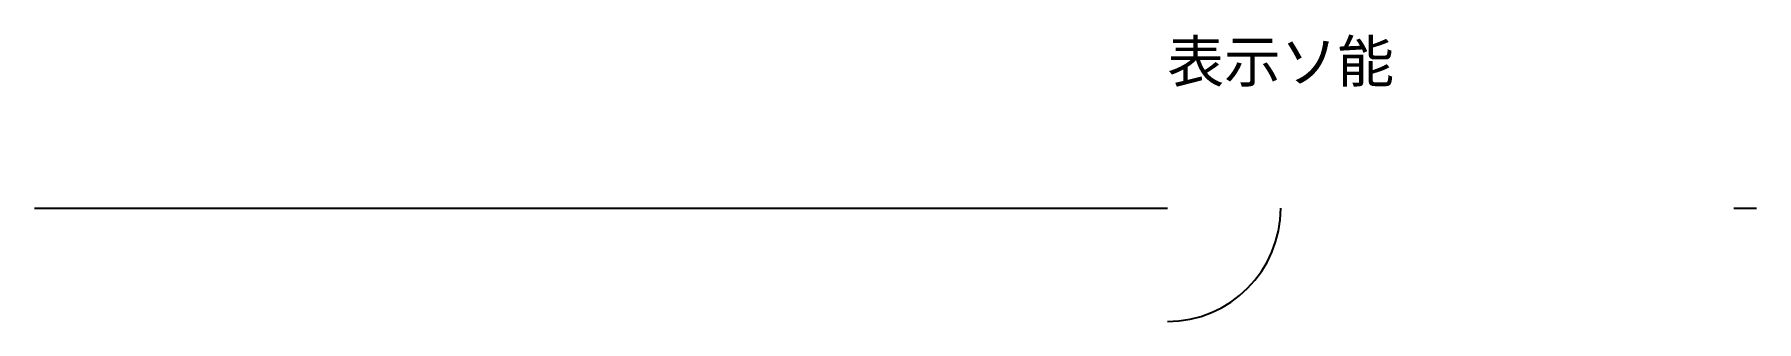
# Model space of a CAD drawing. Units: millimetres at full size, sheet at 1:100. Extents: x -10000 to 5200, y -1000 to 1531.
import ezdxf
from ezdxf.enums import TextEntityAlignment as Align

# ---------------------------------------------------------------- set-up
doc = ezdxf.new("R2010")
doc.units = ezdxf.units.MM
doc.header["$LTSCALE"] = 100
doc.layers.add('0-0_通り芯', color=7, linetype='Continuous', lineweight=25)
doc.layers.add('0-1', color=7, linetype='Continuous')
doc.styles.add('Century', font='')
doc.styles.get('Century').set_extended_font_data('Century')

# ---------------------------------------------------------------- blocks, each defined once
blk = doc.blocks.new('部品')
at = {"layer": '0-0_通り芯'}
blk.add_line((0, 0), (100, 0), dxfattribs=at)

msp = doc.modelspace()

# ---------------------------------------------------------------- linework, layer by layer
at = {"layer": '0-0_通り芯'}
msp.add_line((-10000, 0), (0, 0), dxfattribs=at)
msp.add_arc((0, 0), 1000, 270, 0, dxfattribs=at)

# ---------------------------------------------------------------- block references
at = {"layer": '0-0_通り芯', "xscale": 2, "yscale": 2}
msp.add_blockref('部品', (5000, 0), dxfattribs=at)

# ---------------------------------------------------------------- texts
at = {"layer": '0-1', "style": 'Century'}
msp.add_text('表示ソ能', height=366.6, dxfattribs=at).set_placement((0, 1000), align=Align.BOTTOM_LEFT)

doc.saveas('drawing.dxf')
